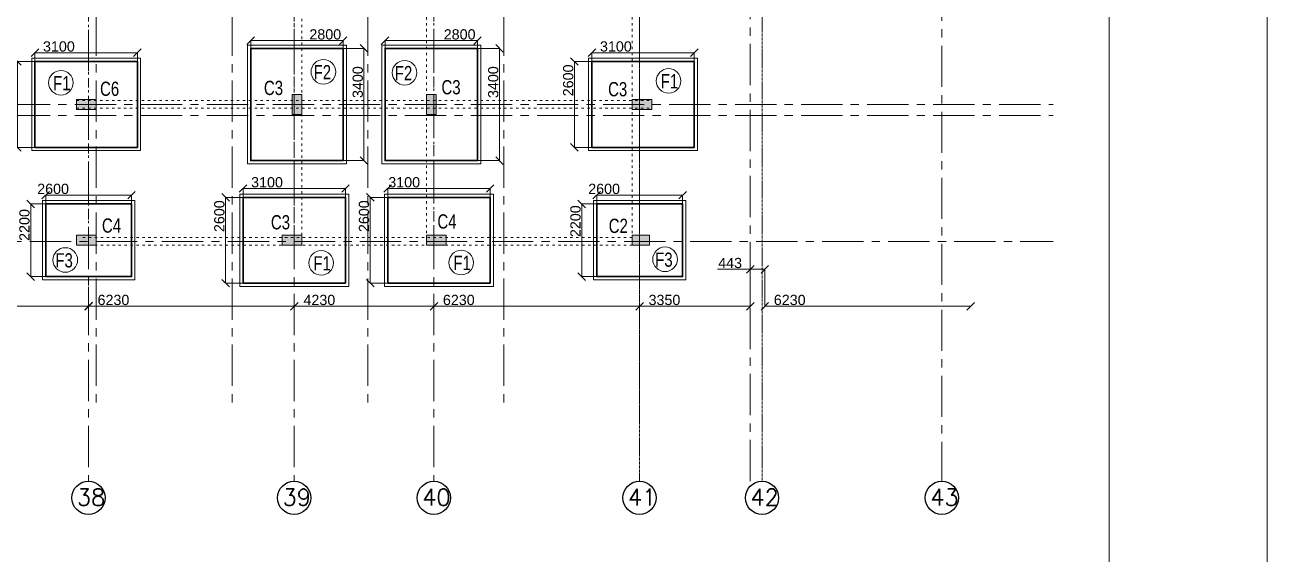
# Model space of a CAD drawing. Header units: inches. Extents: x 719368 to 6315912, y -2624014 to 446967.
# Drawn here: x 5520208 to 5557836, y -2131497 to -2115458 of the extents above; entities that cross this region are included whole.
import ezdxf

# ---------------------------------------------------------------- set-up
doc = ezdxf.new("R2010")
doc.units = ezdxf.units.IN
doc.header["$LTSCALE"] = 20
doc.header["$MEASUREMENT"] = 0
doc.header["$PDMODE"] = 3
doc.linetypes.add('ACAD_ISO03W100', pattern=[30, 12, -18])
doc.linetypes.add('CENTER', pattern=[2, 1.25, -0.25, 0.25, -0.25])
doc.layers.get('Defpoints').update_dxf_attribs({"lineweight": 25})
for name, color, linetype, lineweight in [('COL.FILL', 6, 'Continuous', 20), ('DIM', 7, 'Continuous', 13), ('FOOTING', 73, 'Continuous', 30), ('GRID', 202, 'CENTER', 5), ('HACHE', 6, 'Continuous', 9), ('HIDDEN', 181, 'ACAD_ISO03W100', 18), ('STAIR', 4, 'Continuous', 25), ('Text', 7, 'Continuous', 15)]:
    doc.layers.add(name, color=color, linetype=linetype, lineweight=lineweight)
doc.layers.add('grid text', color=140, linetype='Continuous')
doc.styles.add('BOLD', font='arial.ttf')
doc.styles.add('DIM SUMBI', font='arial.ttf')
doc.styles.add('Tabrej', font='romans.shx')
doc.dimstyles.new('PL1', dxfattribs={"dimtxt": 275, "dimasz": 230, "dimexe": 0.18, "dimexo": 12, "dimgap": 30, "dimtad": 1, "dimjust": 1, "dimdec": 0, "dimzin": 0, "dimdsep": 46, "dimtxsty": 'BOLD', "dimblk": 'OBLIQUE', "dimcen": 0.09, "dimclrd": 256, "dimclre": 256, "dimadec": 0, "dimazin": 0, "dimtfac": 1, "dimtdec": 0, "dimtofl": 0, "dimtmove": 0, "dimatfit": 3, "dimfxl": 0.18, "dimtolj": 1, "dimtzin": 0, "dimlwd": -1, "dimlwe": -1, "dimarcsym": 0})

# ---------------------------------------------------------------- blocks, each defined once
blk = doc.blocks.new('_Oblique')
at = {"layer": 'STAIR', "color": 0, "lineweight": -2}
blk.add_line((-0.5, -0.5), (0.5, 0.5), dxfattribs=at)
blk = doc.blocks.new('*D528')
at = {"layer": 'Defpoints', "color": 0, "transparency": 16777216}
for p in [(5522139, -2123984), (5528369, -2123984), (5528369, -2123984)]:
    blk.add_point(p, dxfattribs=at)
at = {"layer": 'DIM', "transparency": 16777216}
for p, q in [((5522139, -2123972), (5522139, -2123984)), ((5528369, -2123984), (5522139, -2123984)), ((5528369, -2123972), (5528369, -2123984))]:
    blk.add_line(p, q, dxfattribs=at)
at = {"layer": 'DIM', "transparency": 16777216, "xscale": 230, "yscale": 230, "zscale": 230, "rotation": 180}
blk.add_blockref('_Oblique', (5522139, -2123984), dxfattribs=at)
at = {"layer": 'DIM', "transparency": 16777216, "xscale": 230, "yscale": 230, "zscale": 230}
blk.add_blockref('_Oblique', (5528369, -2123984), dxfattribs=at)
at = {"layer": 'DIM', "color": 0, "transparency": 16777216, "insert": (5522892, -2123796), "char_height": 310, "attachment_point": 5, "style": 'BOLD'}
blk.add_mtext('\\A1;6230', dxfattribs=at)
blk = doc.blocks.new('*D529')
at = {"layer": 'Defpoints', "color": 0, "transparency": 16777216}
for p in [(5528369, -2123984), (5532599, -2123984), (5532599, -2123984)]:
    blk.add_point(p, dxfattribs=at)
at = {"layer": 'DIM', "transparency": 16777216}
for p, q in [((5528369, -2123972), (5528369, -2123984)), ((5532599, -2123984), (5528369, -2123984)), ((5532599, -2123972), (5532599, -2123984))]:
    blk.add_line(p, q, dxfattribs=at)
at = {"layer": 'DIM', "transparency": 16777216, "xscale": 230, "yscale": 230, "zscale": 230, "rotation": 180}
blk.add_blockref('_Oblique', (5528369, -2123984), dxfattribs=at)
at = {"layer": 'DIM', "transparency": 16777216, "xscale": 230, "yscale": 230, "zscale": 230}
blk.add_blockref('_Oblique', (5532599, -2123984), dxfattribs=at)
at = {"layer": 'DIM', "color": 0, "transparency": 16777216, "insert": (5529128, -2123796), "char_height": 310, "attachment_point": 5, "style": 'BOLD'}
blk.add_mtext('\\A1;4230', dxfattribs=at)
blk = doc.blocks.new('*D530')
at = {"layer": 'Defpoints', "color": 0, "transparency": 16777216}
for p in [(5532599, -2123984), (5538829, -2123984), (5538829, -2123984)]:
    blk.add_point(p, dxfattribs=at)
at = {"layer": 'DIM', "transparency": 16777216}
for p, q in [((5532599, -2123972), (5532599, -2123984)), ((5538829, -2123984), (5532599, -2123984)), ((5538829, -2123972), (5538829, -2123984))]:
    blk.add_line(p, q, dxfattribs=at)
at = {"layer": 'DIM', "transparency": 16777216, "xscale": 230, "yscale": 230, "zscale": 230, "rotation": 180}
blk.add_blockref('_Oblique', (5532599, -2123984), dxfattribs=at)
at = {"layer": 'DIM', "transparency": 16777216, "xscale": 230, "yscale": 230, "zscale": 230}
blk.add_blockref('_Oblique', (5538829, -2123984), dxfattribs=at)
at = {"layer": 'DIM', "color": 0, "transparency": 16777216, "insert": (5533352, -2123796), "char_height": 310, "attachment_point": 5, "style": 'BOLD'}
blk.add_mtext('\\A1;6230', dxfattribs=at)
blk = doc.blocks.new('*D531')
at = {"layer": 'Defpoints', "color": 0, "transparency": 16777216}
for p in [(5538829, -2123984), (5542179, -2123984), (5542179, -2123984)]:
    blk.add_point(p, dxfattribs=at)
at = {"layer": 'DIM', "transparency": 16777216}
for p, q in [((5538829, -2123972), (5538829, -2123984)), ((5542179, -2123984), (5538829, -2123984)), ((5542179, -2123972), (5542179, -2123984))]:
    blk.add_line(p, q, dxfattribs=at)
at = {"layer": 'DIM', "transparency": 16777216, "xscale": 230, "yscale": 230, "zscale": 230, "rotation": 180}
blk.add_blockref('_Oblique', (5538829, -2123984), dxfattribs=at)
at = {"layer": 'DIM', "transparency": 16777216, "xscale": 230, "yscale": 230, "zscale": 230}
blk.add_blockref('_Oblique', (5542179, -2123984), dxfattribs=at)
at = {"layer": 'DIM', "color": 0, "transparency": 16777216, "insert": (5539581, -2123796), "char_height": 310, "attachment_point": 5, "style": 'BOLD'}
blk.add_mtext('\\A1;3350', dxfattribs=at)
blk = doc.blocks.new('*D532')
at = {"layer": 'Defpoints', "color": 0, "transparency": 16777216}
for p in [(5542622, -2123984), (5548852, -2123984), (5548852, -2123984)]:
    blk.add_point(p, dxfattribs=at)
at = {"layer": 'DIM', "transparency": 16777216}
for p, q in [((5542622, -2123972), (5542622, -2123984)), ((5548852, -2123984), (5542622, -2123984)), ((5548852, -2123972), (5548852, -2123984))]:
    blk.add_line(p, q, dxfattribs=at)
at = {"layer": 'DIM', "transparency": 16777216, "xscale": 230, "yscale": 230, "zscale": 230, "rotation": 180}
blk.add_blockref('_Oblique', (5542622, -2123984), dxfattribs=at)
at = {"layer": 'DIM', "transparency": 16777216, "xscale": 230, "yscale": 230, "zscale": 230}
blk.add_blockref('_Oblique', (5548852, -2123984), dxfattribs=at)
at = {"layer": 'DIM', "color": 0, "transparency": 16777216, "insert": (5543375, -2123796), "char_height": 310, "attachment_point": 5, "style": 'BOLD'}
blk.add_mtext('\\A1;6230', dxfattribs=at)
blk = doc.blocks.new('*D533')
at = {"layer": 'Defpoints', "color": 0, "transparency": 16777216}
for p in [(5542622, -2122865), (5542179, -2123984), (5542622, -2123984)]:
    blk.add_point(p, dxfattribs=at)
at = {"layer": 'DIM', "transparency": 16777216}
for p, q in [((5542179, -2122865), (5541192, -2122865)), ((5542179, -2123972), (5542179, -2122864)), ((5542622, -2122865), (5542179, -2122865)), ((5542622, -2123972), (5542622, -2122864))]:
    blk.add_line(p, q, dxfattribs=at)
at = {"layer": 'DIM', "transparency": 16777216, "xscale": 230, "yscale": 230, "zscale": 230, "rotation": 180}
blk.add_blockref('_Oblique', (5542179, -2122865), dxfattribs=at)
at = {"layer": 'DIM', "transparency": 16777216, "xscale": 230, "yscale": 230, "zscale": 230}
blk.add_blockref('_Oblique', (5542622, -2122865), dxfattribs=at)
at = {"layer": 'DIM', "color": 0, "transparency": 16777216, "insert": (5541570, -2122676), "char_height": 310, "attachment_point": 5, "style": 'BOLD'}
blk.add_mtext('\\A1;443', dxfattribs=at)
blk = doc.blocks.new('*D588')
at = {"layer": 'Defpoints', "color": 0, "transparency": 16777216}
for p in [(5537385, -2116570), (5536854, -2119170), (5537385, -2119170)]:
    blk.add_point(p, dxfattribs=at)
at = {"layer": 'DIM', "transparency": 16777216}
for p, q in [((5537373, -2116570), (5536854, -2116570)), ((5536854, -2116570), (5536854, -2119170)), ((5537373, -2119170), (5536854, -2119170))]:
    blk.add_line(p, q, dxfattribs=at)
at = {"layer": 'DIM', "transparency": 16777216, "xscale": 230, "yscale": 230, "zscale": 230}
for p, rotation in [((5536854, -2116570), 90), ((5536854, -2119170), 270)]:
    blk.add_blockref('_Oblique', p, dxfattribs=dict(at, rotation=rotation))
at = {"layer": 'DIM', "color": 0, "transparency": 16777216, "insert": (5536666, -2117141), "char_height": 310, "attachment_point": 5, "rotation": 90, "style": 'BOLD'}
blk.add_mtext('\\A1;2600', dxfattribs=at)
blk = doc.blocks.new('*D589')
at = {"layer": 'Defpoints', "color": 0, "transparency": 16777216}
for p in [(5537385, -2116303), (5537385, -2116809), (5540485, -2116816)]:
    blk.add_point(p, dxfattribs=at)
at = {"layer": 'DIM', "transparency": 16777216}
for p, q in [((5537385, -2116797), (5537385, -2116303)), ((5540485, -2116303), (5537385, -2116303)), ((5540485, -2116804), (5540485, -2116303))]:
    blk.add_line(p, q, dxfattribs=at)
at = {"layer": 'DIM', "transparency": 16777216, "xscale": 230, "yscale": 230, "zscale": 230, "rotation": 180}
blk.add_blockref('_Oblique', (5537385, -2116303), dxfattribs=at)
at = {"layer": 'DIM', "transparency": 16777216, "xscale": 230, "yscale": 230, "zscale": 230}
blk.add_blockref('_Oblique', (5540485, -2116303), dxfattribs=at)
at = {"layer": 'DIM', "color": 0, "transparency": 16777216, "insert": (5538109, -2116115), "char_height": 310, "attachment_point": 5, "style": 'BOLD'}
blk.add_mtext('\\A1;3100', dxfattribs=at)
blk = doc.blocks.new('*D590')
at = {"layer": 'Defpoints', "color": 0, "transparency": 16777216}
for p in [(5531119, -2115937), (5531119, -2116170), (5533919, -2116170)]:
    blk.add_point(p, dxfattribs=at)
at = {"layer": 'DIM', "transparency": 16777216}
for p, q in [((5531119, -2116158), (5531119, -2115937)), ((5533919, -2115937), (5531119, -2115937)), ((5533919, -2116158), (5533919, -2115937))]:
    blk.add_line(p, q, dxfattribs=at)
at = {"layer": 'DIM', "transparency": 16777216, "xscale": 230, "yscale": 230, "zscale": 230, "rotation": 180}
blk.add_blockref('_Oblique', (5531119, -2115937), dxfattribs=at)
at = {"layer": 'DIM', "transparency": 16777216, "xscale": 230, "yscale": 230, "zscale": 230}
blk.add_blockref('_Oblique', (5533919, -2115937), dxfattribs=at)
at = {"layer": 'DIM', "color": 0, "transparency": 16777216, "insert": (5533377, -2115749), "char_height": 310, "attachment_point": 5, "style": 'BOLD'}
blk.add_mtext('\\A1;2800', dxfattribs=at)
blk = doc.blocks.new('*D591')
at = {"layer": 'Defpoints', "color": 0, "transparency": 16777216}
for p in [(5533681, -2116170), (5534584, -2116170), (5533673, -2119570)]:
    blk.add_point(p, dxfattribs=at)
at = {"layer": 'DIM', "transparency": 16777216}
for p, q in [((5533693, -2116170), (5534584, -2116170)), ((5534584, -2119570), (5534584, -2116170)), ((5533685, -2119570), (5534584, -2119570))]:
    blk.add_line(p, q, dxfattribs=at)
at = {"layer": 'DIM', "transparency": 16777216, "xscale": 230, "yscale": 230, "zscale": 230}
for p, rotation in [((5534584, -2116170), 90), ((5534584, -2119570), 270)]:
    blk.add_blockref('_Oblique', p, dxfattribs=dict(at, rotation=rotation))
at = {"layer": 'DIM', "color": 0, "transparency": 16777216, "insert": (5534396, -2117194), "char_height": 310, "attachment_point": 5, "rotation": 90, "style": 'BOLD'}
blk.add_mtext('\\A1;3400', dxfattribs=at)
blk = doc.blocks.new('*D592')
at = {"layer": 'Defpoints', "color": 0, "transparency": 16777216}
for p in [(5520839, -2120885), (5520385, -2123085), (5520839, -2123085)]:
    blk.add_point(p, dxfattribs=at)
at = {"layer": 'DIM', "transparency": 16777216}
for p, q in [((5520827, -2120885), (5520385, -2120885)), ((5520385, -2120885), (5520385, -2123085)), ((5520827, -2123085), (5520385, -2123085))]:
    blk.add_line(p, q, dxfattribs=at)
at = {"layer": 'DIM', "transparency": 16777216, "xscale": 230, "yscale": 230, "zscale": 230}
for p, rotation in [((5520385, -2120885), 90), ((5520385, -2123085), 270)]:
    blk.add_blockref('_Oblique', p, dxfattribs=dict(at, rotation=rotation))
at = {"layer": 'DIM', "color": 0, "transparency": 16777216, "insert": (5520197, -2121523), "char_height": 310, "attachment_point": 5, "rotation": 90, "style": 'BOLD'}
blk.add_mtext('\\A1;2200', dxfattribs=at)
blk = doc.blocks.new('*D593')
at = {"layer": 'Defpoints', "color": 0, "transparency": 16777216}
for p in [(5520839, -2120618), (5520839, -2121124), (5523439, -2121131)]:
    blk.add_point(p, dxfattribs=at)
at = {"layer": 'DIM', "transparency": 16777216}
for p, q in [((5520839, -2121112), (5520839, -2120618)), ((5523439, -2120618), (5520839, -2120618)), ((5523439, -2121119), (5523439, -2120618))]:
    blk.add_line(p, q, dxfattribs=at)
at = {"layer": 'DIM', "transparency": 16777216, "xscale": 230, "yscale": 230, "zscale": 230, "rotation": 180}
blk.add_blockref('_Oblique', (5520839, -2120618), dxfattribs=at)
at = {"layer": 'DIM', "transparency": 16777216, "xscale": 230, "yscale": 230, "zscale": 230}
blk.add_blockref('_Oblique', (5523439, -2120618), dxfattribs=at)
at = {"layer": 'DIM', "color": 0, "transparency": 16777216, "insert": (5521063, -2120430), "char_height": 310, "attachment_point": 5, "style": 'BOLD'}
blk.add_mtext('\\A1;2600', dxfattribs=at)
blk = doc.blocks.new('*D594')
at = {"layer": 'Defpoints', "color": 0, "transparency": 16777216}
for p in [(5526819, -2120685), (5526289, -2123285), (5526819, -2123285)]:
    blk.add_point(p, dxfattribs=at)
at = {"layer": 'DIM', "transparency": 16777216}
for p, q in [((5526807, -2120685), (5526288, -2120685)), ((5526289, -2120685), (5526289, -2123285)), ((5526807, -2123285), (5526288, -2123285))]:
    blk.add_line(p, q, dxfattribs=at)
at = {"layer": 'DIM', "transparency": 16777216, "xscale": 230, "yscale": 230, "zscale": 230}
for p, rotation in [((5526289, -2120685), 90), ((5526289, -2123285), 270)]:
    blk.add_blockref('_Oblique', p, dxfattribs=dict(at, rotation=rotation))
at = {"layer": 'DIM', "color": 0, "transparency": 16777216, "insert": (5526100, -2121256), "char_height": 310, "attachment_point": 5, "rotation": 90, "style": 'BOLD'}
blk.add_mtext('\\A1;2600', dxfattribs=at)
blk = doc.blocks.new('*D595')
at = {"layer": 'Defpoints', "color": 0, "transparency": 16777216}
for p in [(5526819, -2120418), (5526819, -2120924), (5529919, -2120931)]:
    blk.add_point(p, dxfattribs=at)
at = {"layer": 'DIM', "transparency": 16777216}
for p, q in [((5526819, -2120912), (5526819, -2120418)), ((5529919, -2120418), (5526819, -2120418)), ((5529919, -2120919), (5529919, -2120418))]:
    blk.add_line(p, q, dxfattribs=at)
at = {"layer": 'DIM', "transparency": 16777216, "xscale": 230, "yscale": 230, "zscale": 230, "rotation": 180}
blk.add_blockref('_Oblique', (5526819, -2120418), dxfattribs=at)
at = {"layer": 'DIM', "transparency": 16777216, "xscale": 230, "yscale": 230, "zscale": 230}
blk.add_blockref('_Oblique', (5529919, -2120418), dxfattribs=at)
at = {"layer": 'DIM', "color": 0, "transparency": 16777216, "insert": (5527543, -2120230), "char_height": 310, "attachment_point": 5, "style": 'BOLD'}
blk.add_mtext('\\A1;3100', dxfattribs=at)
blk = doc.blocks.new('*D596')
at = {"layer": 'Defpoints', "color": 0, "transparency": 16777216}
for p in [(5531201, -2120685), (5530670, -2123285), (5531201, -2123285)]:
    blk.add_point(p, dxfattribs=at)
at = {"layer": 'DIM', "transparency": 16777216}
for p, q in [((5531189, -2120685), (5530670, -2120685)), ((5530670, -2120685), (5530670, -2123285)), ((5531189, -2123285), (5530670, -2123285))]:
    blk.add_line(p, q, dxfattribs=at)
at = {"layer": 'DIM', "transparency": 16777216, "xscale": 230, "yscale": 230, "zscale": 230}
for p, rotation in [((5530670, -2120685), 90), ((5530670, -2123285), 270)]:
    blk.add_blockref('_Oblique', p, dxfattribs=dict(at, rotation=rotation))
at = {"layer": 'DIM', "color": 0, "transparency": 16777216, "insert": (5530482, -2121256), "char_height": 310, "attachment_point": 5, "rotation": 90, "style": 'BOLD'}
blk.add_mtext('\\A1;2600', dxfattribs=at)
blk = doc.blocks.new('*D597')
at = {"layer": 'Defpoints', "color": 0, "transparency": 16777216}
for p in [(5531201, -2120418), (5531201, -2120924), (5534301, -2120931)]:
    blk.add_point(p, dxfattribs=at)
at = {"layer": 'DIM', "transparency": 16777216}
for p, q in [((5531201, -2120912), (5531201, -2120418)), ((5534301, -2120418), (5531201, -2120418)), ((5534301, -2120919), (5534301, -2120418))]:
    blk.add_line(p, q, dxfattribs=at)
at = {"layer": 'DIM', "transparency": 16777216, "xscale": 230, "yscale": 230, "zscale": 230, "rotation": 180}
blk.add_blockref('_Oblique', (5531201, -2120418), dxfattribs=at)
at = {"layer": 'DIM', "transparency": 16777216, "xscale": 230, "yscale": 230, "zscale": 230}
blk.add_blockref('_Oblique', (5534301, -2120418), dxfattribs=at)
at = {"layer": 'DIM', "color": 0, "transparency": 16777216, "insert": (5531697, -2120230), "char_height": 310, "attachment_point": 5, "style": 'BOLD'}
blk.add_mtext('\\A1;3100', dxfattribs=at)
blk = doc.blocks.new('*D598')
at = {"layer": 'Defpoints', "color": 0, "transparency": 16777216}
for p in [(5537529, -2120885), (5537075, -2123085), (5537529, -2123085)]:
    blk.add_point(p, dxfattribs=at)
at = {"layer": 'DIM', "transparency": 16777216}
for p, q in [((5537517, -2120885), (5537075, -2120885)), ((5537075, -2120885), (5537075, -2123085)), ((5537517, -2123085), (5537075, -2123085))]:
    blk.add_line(p, q, dxfattribs=at)
at = {"layer": 'DIM', "transparency": 16777216, "xscale": 230, "yscale": 230, "zscale": 230}
for p, rotation in [((5537075, -2120885), 90), ((5537075, -2123085), 270)]:
    blk.add_blockref('_Oblique', p, dxfattribs=dict(at, rotation=rotation))
at = {"layer": 'DIM', "color": 0, "transparency": 16777216, "insert": (5536887, -2121408), "char_height": 310, "attachment_point": 5, "rotation": 90, "style": 'BOLD'}
blk.add_mtext('\\A1;2200', dxfattribs=at)
blk = doc.blocks.new('*D599')
at = {"layer": 'Defpoints', "color": 0, "transparency": 16777216}
for p in [(5537529, -2120618), (5537529, -2121124), (5540129, -2121131)]:
    blk.add_point(p, dxfattribs=at)
at = {"layer": 'DIM', "transparency": 16777216}
for p, q in [((5537529, -2121112), (5537529, -2120618)), ((5540129, -2120618), (5537529, -2120618)), ((5540129, -2121119), (5540129, -2120618))]:
    blk.add_line(p, q, dxfattribs=at)
at = {"layer": 'DIM', "transparency": 16777216, "xscale": 230, "yscale": 230, "zscale": 230, "rotation": 180}
blk.add_blockref('_Oblique', (5537529, -2120618), dxfattribs=at)
at = {"layer": 'DIM', "transparency": 16777216, "xscale": 230, "yscale": 230, "zscale": 230}
blk.add_blockref('_Oblique', (5540129, -2120618), dxfattribs=at)
at = {"layer": 'DIM', "color": 0, "transparency": 16777216, "insert": (5537753, -2120430), "char_height": 310, "attachment_point": 5, "style": 'BOLD'}
blk.add_mtext('\\A1;2600', dxfattribs=at)
blk = doc.blocks.new('*D600')
at = {"layer": 'Defpoints', "color": 0, "transparency": 16777216}
for p in [(5520515, -2116570), (5519985, -2119170), (5520515, -2119170)]:
    blk.add_point(p, dxfattribs=at)
at = {"layer": 'DIM', "transparency": 16777216}
for p, q in [((5520503, -2116570), (5519985, -2116570)), ((5519985, -2116570), (5519985, -2119170)), ((5520503, -2119170), (5519985, -2119170))]:
    blk.add_line(p, q, dxfattribs=at)
at = {"layer": 'DIM', "transparency": 16777216, "xscale": 230, "yscale": 230, "zscale": 230}
for p, rotation in [((5519985, -2116570), 90), ((5519985, -2119170), 270)]:
    blk.add_blockref('_Oblique', p, dxfattribs=dict(at, rotation=rotation))
at = {"layer": 'DIM', "color": 0, "transparency": 16777216, "insert": (5519797, -2117141), "char_height": 310, "attachment_point": 5, "rotation": 90, "style": 'BOLD'}
blk.add_mtext('\\A1;2600', dxfattribs=at)
blk = doc.blocks.new('*D601')
at = {"layer": 'Defpoints', "color": 0, "transparency": 16777216}
for p in [(5520515, -2116303), (5520515, -2116809), (5523615, -2116816)]:
    blk.add_point(p, dxfattribs=at)
at = {"layer": 'DIM', "transparency": 16777216}
for p, q in [((5520515, -2116797), (5520515, -2116303)), ((5523615, -2116303), (5520515, -2116303)), ((5523615, -2116804), (5523615, -2116303))]:
    blk.add_line(p, q, dxfattribs=at)
at = {"layer": 'DIM', "transparency": 16777216, "xscale": 230, "yscale": 230, "zscale": 230, "rotation": 180}
blk.add_blockref('_Oblique', (5520515, -2116303), dxfattribs=at)
at = {"layer": 'DIM', "transparency": 16777216, "xscale": 230, "yscale": 230, "zscale": 230}
blk.add_blockref('_Oblique', (5523615, -2116303), dxfattribs=at)
at = {"layer": 'DIM', "color": 0, "transparency": 16777216, "insert": (5521239, -2116115), "char_height": 310, "attachment_point": 5, "style": 'BOLD'}
blk.add_mtext('\\A1;3100', dxfattribs=at)
blk = doc.blocks.new('*D602')
at = {"layer": 'Defpoints', "color": 0, "transparency": 16777216}
for p in [(5527049, -2115937), (5527049, -2116170), (5529849, -2116170)]:
    blk.add_point(p, dxfattribs=at)
at = {"layer": 'DIM', "transparency": 16777216}
for p, q in [((5527049, -2116158), (5527049, -2115937)), ((5529849, -2115937), (5527049, -2115937)), ((5529849, -2116158), (5529849, -2115937))]:
    blk.add_line(p, q, dxfattribs=at)
at = {"layer": 'DIM', "transparency": 16777216, "xscale": 230, "yscale": 230, "zscale": 230, "rotation": 180}
blk.add_blockref('_Oblique', (5527049, -2115937), dxfattribs=at)
at = {"layer": 'DIM', "transparency": 16777216, "xscale": 230, "yscale": 230, "zscale": 230}
blk.add_blockref('_Oblique', (5529849, -2115937), dxfattribs=at)
at = {"layer": 'DIM', "color": 0, "transparency": 16777216, "insert": (5529307, -2115749), "char_height": 310, "attachment_point": 5, "style": 'BOLD'}
blk.add_mtext('\\A1;2800', dxfattribs=at)
blk = doc.blocks.new('*D603')
at = {"layer": 'Defpoints', "color": 0, "transparency": 16777216}
for p in [(5529611, -2116170), (5530480, -2116170), (5529603, -2119570)]:
    blk.add_point(p, dxfattribs=at)
at = {"layer": 'DIM', "transparency": 16777216}
for p, q in [((5529623, -2116170), (5530481, -2116170)), ((5530480, -2119570), (5530480, -2116170)), ((5529615, -2119570), (5530481, -2119570))]:
    blk.add_line(p, q, dxfattribs=at)
at = {"layer": 'DIM', "transparency": 16777216, "xscale": 230, "yscale": 230, "zscale": 230}
for p, rotation in [((5530480, -2116170), 90), ((5530480, -2119570), 270)]:
    blk.add_blockref('_Oblique', p, dxfattribs=dict(at, rotation=rotation))
at = {"layer": 'DIM', "color": 0, "transparency": 16777216, "insert": (5530292, -2117194), "char_height": 310, "attachment_point": 5, "rotation": 90, "style": 'BOLD'}
blk.add_mtext('\\A1;3400', dxfattribs=at)
blk = doc.blocks.new('*D498')
at = {"layer": 'Defpoints', "color": 0, "transparency": 16777216}
for p in [(5518254, -2123388), (5522139, -2123388), (5522139, -2123979)]:
    blk.add_point(p, dxfattribs=at)
at = {"layer": 'DIM', "transparency": 16777216}
for p, q in [((5518254, -2123400), (5518254, -2123979)), ((5522139, -2123400), (5522139, -2123979)), ((5522139, -2123979), (5518254, -2123979))]:
    blk.add_line(p, q, dxfattribs=at)
at = {"layer": 'DIM', "transparency": 16777216, "xscale": 230, "yscale": 230, "zscale": 230, "rotation": 180}
blk.add_blockref('_Oblique', (5518254, -2123979), dxfattribs=at)
at = {"layer": 'DIM', "transparency": 16777216, "xscale": 230, "yscale": 230, "zscale": 230}
blk.add_blockref('_Oblique', (5522139, -2123979), dxfattribs=at)
at = {"layer": 'DIM', "color": 0, "transparency": 16777216, "insert": (5519008, -2123791), "char_height": 310, "attachment_point": 5, "style": 'BOLD'}
blk.add_mtext('\\A1;3885', dxfattribs=at)

msp = doc.modelspace()

# ---------------------------------------------------------------- hatches: boundary and pattern name
at = {"layer": 'COL.FILL'}
for points in [[(5528299.6168, -2118170.4344), (5528599.6168, -2118170.4344), (5528599.6168, -2117570.4344), (5528299.6168, -2117570.4344)], [(5532369.0856, -2118170.4344), (5532669.0856, -2118170.4344), (5532669.0856, -2117570.4344), (5532369.0856, -2117570.4344)], [(5522369.0857, -2117720.4344), (5522369.0857, -2118020.4344), (5521769.0857, -2118020.4344), (5521769.0857, -2117720.4344)], [(5539199.0856, -2117720.4344), (5539199.0856, -2118020.4344), (5538599.0856, -2118020.4344), (5538599.0856, -2117720.4344)], [(5522369.0857, -2121835.4344), (5522369.0857, -2122135.4344), (5521769.0857, -2122135.4344), (5521769.0857, -2121835.4344)], [(5528599.0873, -2121835.4344), (5528599.0873, -2122135.4344), (5527999.0873, -2122135.4344), (5527999.0873, -2121835.4344)], [(5532969.0856, -2121835.4344), (5532969.0856, -2122135.4344), (5532369.0856, -2122135.4344), (5532369.0856, -2121835.4344)], [(5538599.0856, -2122135.4344), (5539129.0856, -2122135.4344), (5539129.0856, -2121835.4344), (5538599.0856, -2121835.4344)]]:
    msp.add_hatch(color=256, dxfattribs=at).paths.add_polyline_path(points)

# ---------------------------------------------------------------- linework, layer by layer
for points in [[(5528599.6168, -2117570.4344), (5528299.6168, -2117570.4344), (5528299.6168, -2118170.4344), (5528599.6168, -2118170.4344)], [(5532669.0856, -2117570.4344), (5532369.0856, -2117570.4344), (5532369.0856, -2118170.4344), (5532669.0856, -2118170.4344)], [(5522369.0857, -2118020.4344), (5522369.0857, -2117720.4344), (5521769.0857, -2117720.4344), (5521769.0857, -2118020.4344)], [(5539199.0856, -2118020.4344), (5539199.0856, -2117720.4344), (5538599.0856, -2117720.4344), (5538599.0856, -2118020.4344)], [(5522369.0857, -2122135.4344), (5522369.0857, -2121835.4344), (5521769.0857, -2121835.4344), (5521769.0857, -2122135.4344)], [(5528599.0873, -2122135.4344), (5528599.0873, -2121835.4344), (5527999.0873, -2121835.4344), (5527999.0873, -2122135.4344)], [(5532969.0856, -2122135.4344), (5532969.0856, -2121835.4344), (5532369.0856, -2121835.4344), (5532369.0856, -2122135.4344)], [(5539129.0856, -2122135.4344), (5539129.0856, -2121835.4344), (5538599.0856, -2121835.4344), (5538599.0856, -2122135.4344)]]:
    msp.add_lwpolyline(points, close=True, dxfattribs=at)
at = {"layer": 'DIM'}
for points in [[(5424872.2914, -2069087.5328), (5557835.631, -2069087.5328), (5557835.631, -2255131.986), (5424872.2914, -2255131.986)], [(5553055.3852, -2167590.5634), (5432049.132, -2167590.5634), (5432049.132, -2082559.4872), (5553055.3852, -2082559.4872)]]:
    msp.add_lwpolyline(points, close=True, dxfattribs=at)
at = {"layer": 'FOOTING'}
for points in [[(5529849.0873, -2116170.4344), (5527049.0873, -2116170.4344), (5527049.0873, -2119570.4344), (5529849.0873, -2119570.4344)], [(5533919.0856, -2116170.4344), (5531119.0856, -2116170.4344), (5531119.0856, -2119570.4344), (5533919.0856, -2119570.4344)], [(5520515.2767, -2116570.4344), (5520515.2767, -2119170.4344), (5523615.2767, -2119170.4344), (5523615.2767, -2116570.4344)], [(5537384.9516, -2116570.4344), (5537384.9516, -2119170.4344), (5540484.9516, -2119170.4344), (5540484.9516, -2116570.4344)], [(5526819.0873, -2120685.4344), (5526819.0873, -2123285.4344), (5529919.0873, -2123285.4344), (5529919.0873, -2120685.4344)], [(5531200.5882, -2120685.4344), (5531200.5882, -2123285.4344), (5534300.5882, -2123285.4344), (5534300.5882, -2120685.4344)], [(5520839.0861, -2120885.4344), (5520839.0861, -2123085.4344), (5523439.0861, -2123085.4344), (5523439.0861, -2120885.4344)], [(5537529.0845, -2120885.4354), (5537529.0845, -2123085.4354), (5540129.0845, -2123085.4354), (5540129.0845, -2120885.4354)]]:
    msp.add_lwpolyline(points, close=True, dxfattribs=at)
at = {"layer": 'GRID', "ltscale": 50}
for p, q in [((5542179.0856, -2129286.8385), (5542179.0856, -2086547.6076)), ((5522369.0857, -2087148.5707), (5522369.0857, -2126935.9243)), ((5526484.0857, -2087148.5707), (5526484.0857, -2126935.9243)), ((5530599.0857, -2087148.5707), (5530599.0857, -2126935.9243)), ((5534714.0857, -2087148.5707), (5534714.0857, -2126935.9243)), ((5522139.0873, -2103607.2871), (5522139.0873, -2129286.8385)), ((5528369.0873, -2103607.2871), (5528369.0873, -2129286.8385)), ((5532599.0856, -2103607.2871), (5532599.0856, -2129286.8385)), ((5547986.4632, -2104090.1011), (5547986.4632, -2129286.8396)), ((5435720.6711, -2117870.4354), (5551358.5285, -2117870.4354)), ((5435720.6711, -2118205.4344), (5551358.5285, -2118205.4344)), ((5436358.4024, -2122020.4354), (5551358.5285, -2122020.4354))]:
    msp.add_line(p, q, dxfattribs=at)
at = {"layer": 'GRID', "ltscale": 0.05}
msp.add_line((5538829.0856, -2087148.5707), (5538829.0856, -2126935.9243), dxfattribs=at)
at = {"layer": 'GRID', "ltscale": 3}
for p, q in [((5538829.0856, -2103607.2871), (5538829.0856, -2129286.8385)), ((5542541.563, -2104090.1), (5542541.563, -2129286.8385)), ((5542541.563, -2104090.1), (5542541.563, -2129286.8385))]:
    msp.add_line(p, q, dxfattribs=at)
at = {"layer": 'grid text'}
for centre in [(5522133.5274, -2129790.4142), (5528363.5274, -2129790.4142), (5532593.5258, -2129790.4142), (5538823.5258, -2129790.4142), (5542536.0031, -2129790.4142), (5542536.0031, -2129790.4142), (5547980.9034, -2129790.4153)]:
    msp.add_circle(centre, 503.6064, dxfattribs=at)
at = {"layer": 'HACHE'}
for points in [[(5529949.0873, -2116070.4344), (5526949.0873, -2116070.4344), (5526949.0873, -2119670.4344), (5529949.0873, -2119670.4344)], [(5534019.0856, -2116070.4344), (5531019.0856, -2116070.4344), (5531019.0856, -2119670.4344), (5534019.0856, -2119670.4344)], [(5520415.2767, -2116470.4344), (5520415.2767, -2119270.4344), (5523715.2767, -2119270.4344), (5523715.2767, -2116470.4344)], [(5537284.9516, -2116470.4344), (5537284.9516, -2119270.4344), (5540584.9516, -2119270.4344), (5540584.9516, -2116470.4344)], [(5526719.0873, -2120585.4344), (5526719.0873, -2123385.4344), (5530019.0873, -2123385.4344), (5530019.0873, -2120585.4344)], [(5531100.5882, -2120585.4344), (5531100.5882, -2123385.4344), (5534400.5882, -2123385.4344), (5534400.5882, -2120585.4344)], [(5520739.0861, -2120785.4344), (5520739.0861, -2123185.4344), (5523539.0861, -2123185.4344), (5523539.0861, -2120785.4344)], [(5537429.0845, -2120785.4354), (5537429.0845, -2123185.4354), (5540229.0845, -2123185.4354), (5540229.0845, -2120785.4354)]]:
    msp.add_lwpolyline(points, close=True, dxfattribs=at)
at = {"layer": 'HIDDEN', "linetype": 'ACAD_ISO03W100', "ltscale": 0.3}
for p, q in [((5522139.0857, -2105375.2877), (5522139.0857, -2122135.4344)), ((5528369.0873, -2122135.4344), (5528369.0873, -2105375.3195)), ((5528369.0873, -2105375.4344), (5528369.0873, -2122135.4344)), ((5528599.0873, -2105375.4344), (5528599.0873, -2122135.4344)), ((5532368.8912, -2122135.4344), (5532368.8912, -2105375.4344)), ((5532598.8912, -2122135.4344), (5532598.8912, -2105375.4344)), ((5538599.0856, -2122135.4344), (5538599.0856, -2105375.4344)), ((5538829.0856, -2122135.4344), (5538829.0856, -2105375.4344)), ((5521769.0857, -2117755.4344), (5539199.0856, -2117755.4344)), ((5521769.0857, -2117985.4344), (5539199.0856, -2117985.4344)), ((5538599.0856, -2121905.4344), (5521909.0873, -2121905.4344)), ((5538599.0856, -2122135.4344), (5521909.0873, -2122135.4344))]:
    msp.add_line(p, q, dxfattribs=at)
at = {"layer": 'Text'}
for centre in [(5529250.234, -2116882.6595), (5531708.9494, -2116909.3563), (5521300.547, -2117213.8824), (5539705.1684, -2117157.4741), (5521432.4574, -2122583.0081), (5539598.8241, -2122562.157), (5529183.595, -2122672.5366), (5533424.599, -2122660.7717)]:
    msp.add_circle(centre, 372.7728, dxfattribs=at)

# ---------------------------------------------------------------- texts
at = {"layer": 'grid text', "char_height": 500, "attachment_point": 1, "style": 'Tabrej'}
for s, insert in [('38', (5521785.0912, -2129521.8975)), ('39', (5528015.0912, -2129521.8975)), ('40', (5532245.0896, -2129521.8975)), ('41', (5538475.0896, -2129521.8975)), ('42', (5542187.5669, -2129521.8975)), ('42', (5542187.5669, -2129521.8975)), ('43', (5547632.4672, -2129521.8986))]:
    msp.add_mtext_dynamic_manual_height_columns(s, width=0.5, gutter_width=24, heights=[0], dxfattribs=dict(at, insert=insert))
at = {"layer": 'Text', "style": 'DIM SUMBI', "width": 0.75}
for s, p in [('F2', (5528954.3367, -2117110.2205)), ('F2', (5531413.052, -2117136.9172)), ('F1', (5521063.9394, -2117441.4433)), ('C6', (5522485.6851, -2117611.9955)), ('C3', (5527449.4219, -2117585.5474)), ('C3', (5532826.5251, -2117564.5944)), ('C3', (5537874.0055, -2117624.5081)), ('F1', (5539468.5609, -2117385.035)), ('C4', (5522543.145, -2121756.0946)), ('C3', (5527660.5396, -2121656.1633)), ('C4', (5532704.4833, -2121632.287)), ('C2', (5537893.1922, -2121765.0427)), ('F3', (5521133.2416, -2122810.5691)), ('F1', (5528946.9874, -2122900.0976)), ('F1', (5533187.9915, -2122888.3327)), ('F3', (5539299.6083, -2122789.718))]:
    msp.add_text(s, height=432.432, dxfattribs=at).set_placement(p)

# ---------------------------------------------------------------- dimensions: what is measured, and where the dimension line sits
at = {"layer": 'DIM'}
for base, p1, p2, angle, picture, middle in [((5527049.0873, -2115937.3419), (5529849.0873, -2116170.4344), (5527049.0873, -2116170.4344), 180, '*D602', (5529307.2976, -2115937.3419)), ((5531119.0856, -2115937.3419), (5533919.0856, -2116170.4344), (5531119.0856, -2116170.4344), 180, '*D590', (5533377.296, -2115937.3419)), ((5530480.4192, -2116170.4344), (5529603.0696, -2119570.4344), (5529610.8817, -2116170.4344), 270, '*D603', (5530480.4192, -2117194.2546)), ((5534584.1213, -2116170.4344), (5533673.068, -2119570.4344), (5533680.8801, -2116170.4344), 270, '*D591', (5534584.1213, -2117194.2546)), ((5519984.8079, -2119170.4344), (5520515.2767, -2116570.4344), (5520515.2767, -2119170.4344), 270, '*D600', (5519984.8079, -2117141.2691)), ((5536854.4827, -2119170.4344), (5537384.9516, -2116570.4344), (5537384.9516, -2119170.4344), 270, '*D588', (5536854.4827, -2117141.269)), ((5526288.6184, -2123285.4344), (5526819.0873, -2120685.4344), (5526819.0873, -2123285.4344), 270, '*D594', (5526288.6184, -2121256.269)), ((5530670.1194, -2123285.4344), (5531200.5882, -2120685.4344), (5531200.5882, -2123285.4344), 270, '*D596', (5530670.1194, -2121256.269)), ((5520385.0812, -2123085.4344), (5520839.0861, -2120885.4344), (5520839.0861, -2123085.4344), 270, '*D592', (5520385.0812, -2121522.7061)), ((5537075.0796, -2123085.4354), (5537529.0845, -2120885.4354), (5537529.0845, -2123085.4354), 270, '*D598', (5537075.0796, -2121407.5133))]:
    dim = msp.add_linear_dim(base=base, p1=p1, p2=p2, angle=angle, dimstyle='PL1', override={"dimtxt": 310}, dxfattribs=at)
    dim.commit()
    dim.dimension.update_dxf_attribs({"geometry": picture, "text_midpoint": middle, "dimtype": 160})
for base, p1, p2, picture, middle in [((5520515.2767, -2116302.9066), (5523615.2767, -2116816.4521), (5520515.2767, -2116808.6399), '*D601', (5521239.097, -2116302.9066)), ((5537384.9516, -2116302.9066), (5540484.9516, -2116816.4521), (5537384.9516, -2116808.6399), '*D589', (5538108.7718, -2116302.9066)), ((5520839.0861, -2120617.9066), (5523439.0861, -2121131.4521), (5520839.0861, -2121123.6399), '*D593', (5521062.9064, -2120617.9066)), ((5526819.0873, -2120417.9066), (5529919.0873, -2120931.4521), (5526819.0873, -2120923.6399), '*D595', (5527542.9075, -2120417.9066)), ((5531200.5882, -2120417.9066), (5534300.5882, -2120931.4521), (5531200.5882, -2120923.6399), '*D597', (5531697.1409, -2120417.9066)), ((5537529.0845, -2120617.9076), (5540129.0845, -2121131.453), (5537529.0845, -2121123.6409), '*D599', (5537752.9048, -2120617.9076))]:
    dim = msp.add_linear_dim(base=base, p1=p1, p2=p2, dimstyle='PL1', override={"dimtxt": 310}, dxfattribs=at)
    dim.commit()
    dim.dimension.update_dxf_attribs({"geometry": picture, "text_midpoint": middle, "dimtype": 160})
for base, p1, p2, picture, middle in [((5542621.5856405571, -2122864.509808118), (5542179.085640558, -2123984.2550689201), (5542621.5856405571, -2123984.2550689201), '*D533', (5541570.388505497, -2122676.1264520469)), ((5522139.0873, -2123979.2551), (5518254.0858, -2123388.0472), (5522139.0873, -2123388.0472), '*D498', (5519008.0285, -2123790.8717)), ((5528369.0873, -2123984.2551), (5522139.0873, -2123984.2551), (5528369.0873, -2123984.2551), '*D528', (5522892.2899, -2123795.8717)), ((5532599.0856, -2123984.2551), (5528369.0873, -2123984.2551), (5532599.0856, -2123984.2551), '*D529', (5529127.6821, -2123795.8717)), ((5538829.0856, -2123984.2551), (5532599.0856, -2123984.2551), (5538829.0856, -2123984.2551), '*D530', (5533352.2882, -2123795.8717)), ((5542179.0856, -2123984.2551), (5538829.0856, -2123984.2551), (5542179.0856, -2123984.2551), '*D531', (5539581.3367, -2123795.8717)), ((5548851.5856, -2123984.2551), (5542621.5856, -2123984.2551), (5548851.5856, -2123984.2551), '*D532', (5543374.7882, -2123795.8717))]:
    dim = msp.add_linear_dim(base=base, p1=p1, p2=p2, dimstyle='PL1', override={"dimtxt": 310}, dxfattribs=at)
    dim.commit()
    dim.dimension.update_dxf_attribs({"geometry": picture, "text_midpoint": middle})

doc.saveas('drawing.dxf')
